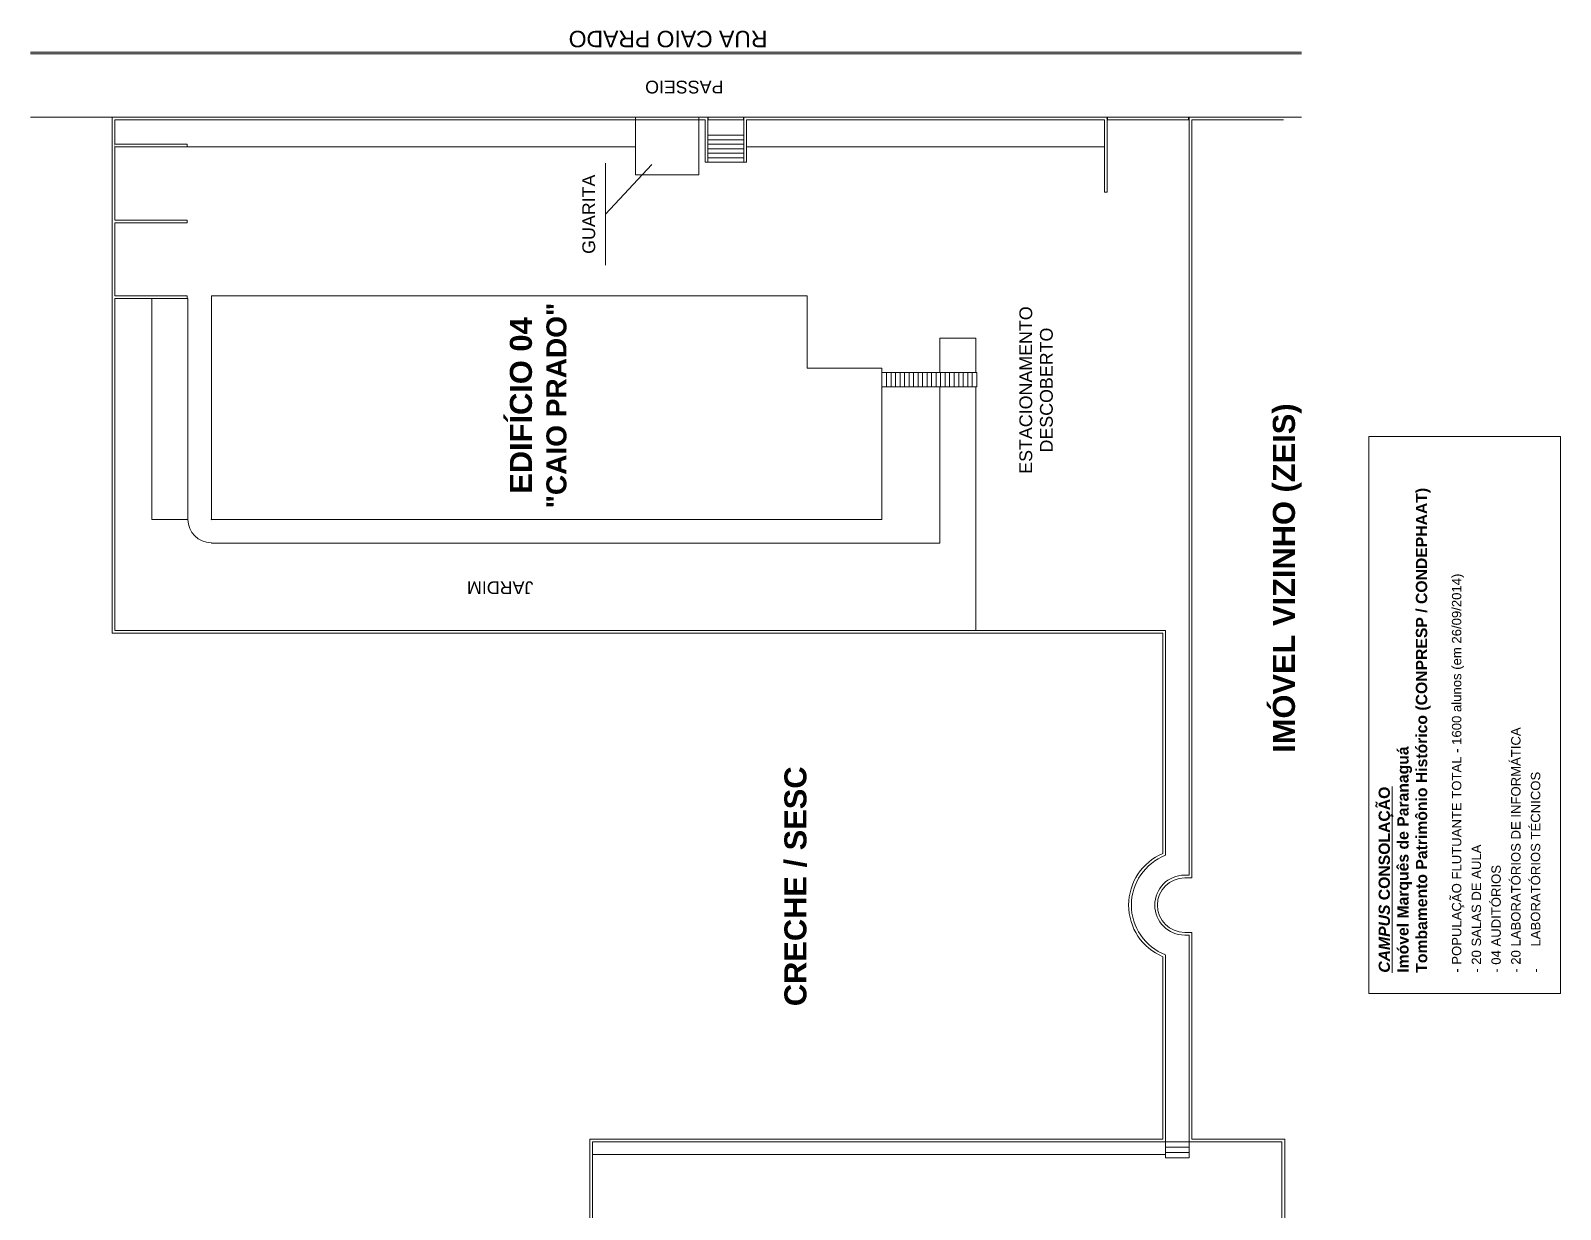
# Model space of a CAD drawing. Header units: metres. Extents: x 512 to 829, y -209 to 245.
# Drawn here: x 580.4 to 662.8, y 181.2 to 244.6 of the extents above; entities that cross this region are included whole.
import ezdxf

# ---------------------------------------------------------------- set-up
doc = ezdxf.new("R2010")
doc.units = ezdxf.units.M
doc.header["$LTSCALE"] = 0.508
doc.set_wipeout_variables(frame=1)
doc.header["$PDSIZE"] = -2
for name, color, linetype, lineweight in [('Nenhuma', 7, 'Continuous', 5), ('None', 7, 'Continuous', 5), ('NãoImprimir', 7, 'Continuous', 5), ('ROTADEF', 253, 'Continuous', 15), ('Telhado-Princ', 7, 'Continuous', 5), ('TEXTOCARIMBO', 5, 'Continuous', 18)]:
    doc.layers.add(name, color=color, linetype=linetype, lineweight=lineweight)
doc.styles.add('Arial', font='arial.ttf')
doc.styles.add('Arial (bold italic)', font='arialbi.ttf')
doc.styles.add('Arial (bold)', font='arialbd.ttf')

# ---------------------------------------------------------------- blocks, each defined once
blk = doc.blocks.new('Grupo-6798')
at = {"layer": 'None', "color": 7, "linetype": 'Continuous', "lineweight": 5}
for p, q in [((-0.995, 0.075), (-0.995, -0.075)), ((0.995, 0.075), (0.995, -0.075))]:
    blk.add_line(p, q, dxfattribs=at)
blk = doc.blocks.new('Grupo-6799')
at = {"color": 7, "linetype": 'Continuous', "lineweight": 5}
for points in [[(-0.995, 0.075), (-0.975, 0.075), (-0.975, -0.075), (-0.995, -0.075)], [(0.975, 0.075), (0.995, 0.075), (0.995, -0.075), (0.975, -0.075)]]:
    blk.add_wipeout(points, dxfattribs=at).dxf.layer = 'None'
at = {"layer": 'None', "color": 7, "linetype": 'Continuous', "lineweight": 5}
for points in [[(-0.995, 0.075), (-0.975, 0.075), (-0.975, -0.075), (-0.995, -0.075)], [(0.975, 0.075), (0.995, 0.075), (0.995, -0.075), (0.975, -0.075)]]:
    blk.add_lwpolyline(points, close=True, dxfattribs=at)
blk = doc.blocks.new('Grupo-6800')
at = {"layer": 'None', "color": 7}
blk.add_blockref('Grupo-6798', (0, 0), dxfattribs=at)
blk.add_blockref('Grupo-6799', (0, 0), dxfattribs=at)
at = {"layer": 'None', "color": 7, "linetype": 'Continuous', "lineweight": 5}
for p, q in [((-0.995, 0.075), (-0.975, 0.075)), ((-0.975, 0.075), (-0.975, -0.075)), ((0.995, 0.075), (0.975, 0.075)), ((0.975, 0.075), (0.975, -0.075)), ((-0.995, -0.075), (-0.975, -0.075)), ((0.995, -0.075), (0.975, -0.075))]:
    blk.add_line(p, q, dxfattribs=at)
blk = doc.blocks.new('Grupo-6801')
at = {"layer": 'None', "color": 7, "linetype": 'Continuous', "lineweight": 5}
for p, q in [((0.995, 0.075), (-0.995, 0.075)), ((0.995, -0.075), (-0.995, -0.075))]:
    blk.add_line(p, q, dxfattribs=at)
blk = doc.blocks.new('Door (2D)-271')
at = {"layer": 'None', "color": 7}
blk.add_blockref('Grupo-6800', (0, 0), dxfattribs=at)
at = {"layer": 'NãoImprimir', "color": 7, "linetype": 'Continuous', "lineweight": 5}
for p in [(-0.995, 0), (0.995, 0)]:
    blk.add_point(p, dxfattribs=at)
at = {"layer": 'Telhado-Princ', "color": 7}
blk.add_blockref('Grupo-6801', (0, 0), dxfattribs=at)
blk = doc.blocks.new('Grupo-6802')
at = {"layer": 'None', "color": 7, "linetype": 'Continuous', "lineweight": 5}
for p, q in [((-2.27, 0.075), (-2.27, -0.075)), ((2.27, 0.075), (2.27, -0.075))]:
    blk.add_line(p, q, dxfattribs=at)
blk = doc.blocks.new('Grupo-6803')
at = {"color": 7, "linetype": 'Continuous', "lineweight": 5}
for points in [[(-2.27, 0.075), (-2.25, 0.075), (-2.25, -0.075), (-2.27, -0.075)], [(2.25, 0.075), (2.27, 0.075), (2.27, -0.075), (2.25, -0.075)]]:
    blk.add_wipeout(points, dxfattribs=at).dxf.layer = 'None'
at = {"layer": 'None', "color": 7, "linetype": 'Continuous', "lineweight": 5}
for points in [[(-2.27, 0.075), (-2.25, 0.075), (-2.25, -0.075), (-2.27, -0.075)], [(2.25, 0.075), (2.27, 0.075), (2.27, -0.075), (2.25, -0.075)]]:
    blk.add_lwpolyline(points, close=True, dxfattribs=at)
blk = doc.blocks.new('Grupo-6804')
at = {"layer": 'None', "color": 7}
blk.add_blockref('Grupo-6802', (0, 0), dxfattribs=at)
blk.add_blockref('Grupo-6803', (0, 0), dxfattribs=at)
at = {"layer": 'None', "color": 7, "linetype": 'Continuous', "lineweight": 5}
for p, q in [((-2.27, 0.075), (-2.25, 0.075)), ((-2.25, 0.075), (-2.25, -0.075)), ((2.27, 0.075), (2.25, 0.075)), ((2.25, 0.075), (2.25, -0.075)), ((-2.27, -0.075), (-2.25, -0.075)), ((2.27, -0.075), (2.25, -0.075))]:
    blk.add_line(p, q, dxfattribs=at)
blk = doc.blocks.new('Grupo-6805')
at = {"layer": 'None', "color": 7, "linetype": 'Continuous', "lineweight": 5}
for p, q in [((2.27, 0.075), (-2.27, 0.075)), ((2.27, -0.075), (-2.27, -0.075))]:
    blk.add_line(p, q, dxfattribs=at)
blk = doc.blocks.new('Door (2D)-272')
at = {"layer": 'None', "color": 7}
blk.add_blockref('Grupo-6804', (0, 0), dxfattribs=at)
at = {"layer": 'NãoImprimir', "color": 7, "linetype": 'Continuous', "lineweight": 5}
for p in [(-2.27, 0), (2.27, 0)]:
    blk.add_point(p, dxfattribs=at)
at = {"layer": 'Telhado-Princ', "color": 7}
blk.add_blockref('Grupo-6805', (0, 0), dxfattribs=at)
blk = doc.blocks.new('Grupo-6816')
at = {"layer": 'None', "color": 8, "linetype": 'Continuous', "lineweight": 5}
for p, q in [((-14.06, 107.085), (-14.06, 177.485)), ((-10.56, 107.085), (-10.56, 177.485)), ((-10.46, 107.085), (-10.46, 177.485))]:
    blk.add_line(p, q, dxfattribs=at)

msp = doc.modelspace()

# ---------------------------------------------------------------- hatches: boundary and pattern name
at = {"layer": 'None', "linetype": 'Continuous', "lineweight": 0}
msp.add_hatch(color=255, dxfattribs=at).paths.add_polyline_path([(590.1394, 218.2937), (590.1394, 218.3224), (590.1295, 218.3139)])

# ---------------------------------------------------------------- linework, layer by layer
at = {"layer": 'None', "color": 7, "linetype": 'Continuous', "lineweight": 5}
for p, q in [((611.3598, 232.008), (611.3598, 237.4952)), ((611.3598, 234.7516), (613.8577, 237.4248))]:
    msp.add_line(p, q, dxfattribs=at)
for points in [[(617.8432, 238.3771), (617.8432, 239.8352), (638.2273, 239.8352), (638.2273, 238.3771)], [(652.4607, 192.7889), (652.4607, 222.7889), (662.7855, 222.7889), (662.7855, 192.7889)], [(590.1394, 218.2937), (590.1394, 218.3224), (590.1295, 218.3139)]]:
    msp.add_lwpolyline(points, close=True, dxfattribs=at)
at = {"layer": 'None', "color": 7, "linetype": 'Continuous', "lineweight": 5, "flags": 128}
msp.add_lwpolyline([(631.3063, 212.3258), (631.3063, 228.0833), (629.3621, 228.0833), (629.3621, 217.0403), (590.1394, 217.0403), (590.1394, 217.0601, -0.0019729), (590.1295, 217.06, -0.411904), (588.8757, 218.304), (586.9316, 218.304), (586.9316, 230.2117), (584.9389, 230.2117), (584.9389, 212.3258)], format="xyb", close=True, dxfattribs=at)
at = {"layer": 'ROTADEF', "color": 7, "linetype": 'Continuous', "lineweight": 18}
msp.add_lwpolyline([(626.2515, 218.304), (626.2515, 226.4693), (622.2175, 226.4693), (622.2175, 230.3575), (590.1394, 230.3575), (590.1394, 218.304)], close=True, dxfattribs=at)

# ---------------------------------------------------------------- texts
at = {"layer": 'Nenhuma', "attachment_point": 2}
for s, insert, char_height, rotation, line_spacing_factor, style in [('{\\C7;\\lRUA CAIO PRADO}', (614.7326, 243.7463), 0.884096, 180, 0.96736, 'Arial'), ('{\\C7;\\lPASSEIO}', (615.6074, 241.2582), 0.68763, 180, 0.96736, 'Arial'), ('{\\C7;\\lGUARITA}', (610.1166, 234.7516), 0.68763, 90, 0.96736, 'Arial'), ('{\\C7;\\lEDIFÍCIO 04\\P}{\\C7;\\H0.9091x;\\l"CAIO PRADO"}', (606.2124, 224.4478), 1.188618, 90, 0.992596, 'Arial (bold)'), ('{\\C7;\\lIMÓVEL VIZINHO (ZEIS)}', (647.302, 215.1543), 1.188618, 90, 0.992596, 'Arial (bold)'), ('{\\C7;\\lCRECHE / SESC}', (620.9954, 198.5535), 1.188618, 90, 0.992596, 'Arial (bold)')]:
    msp.add_mtext(s, dxfattribs=dict(at, insert=insert, char_height=char_height, rotation=rotation, line_spacing_factor=line_spacing_factor, style=style))
at = {"layer": 'TEXTOCARIMBO', "color": 7, "attachment_point": 1, "rotation": 90}
for s, insert, char_height, line_spacing_factor, style in [('{\\LCAMPUS}{\\fArial|b1|i0|c0|p0;\\L CONSOLAÇÃO}{\\fArial|b1|i0|c0|p0;\\l\\PImóvel Marquês de Paranaguá\\PTombamento Patrimônio Histórico (CONPRESP / CONDEPHAAT)}', (652.9971, 193.8988), 0.606337, 0.992596, 'Arial (bold italic)'), ('- POPULAÇÃO FLUTUANTE TOTAL - 1600 alunos (em 26/09/2014)\\P- 20 SALAS DE AULA \\P- 04 AUDITÓRIOS\\P- 20 LABORATÓRIOS DE INFORMÁTICA\\P-      LABORATÓRIOS TÉCNICOS', (656.9439, 193.8988), 0.505281, 1.261774, 'Arial')]:
    msp.add_mtext(s, dxfattribs=dict(at, insert=insert, char_height=char_height, line_spacing_factor=line_spacing_factor, style=style))

# ---------------------------------------------------------------- wipeouts: each hides what was drawn before it
msp.add_wipeout([(635.6837, 220.774), (635.6837, 229.7898), (633.4753, 229.7898), (633.4753, 220.774)]).dxf.layer = 'Nenhuma'
at = {"color": 7, "linetype": 'Continuous', "lineweight": 5}
for points in [[(642.7863, 239.8352), (642.7863, 239.981), (647.8653, 239.981), (647.8653, 239.8352)], [(610.6596, 162.2937), (610.5138, 162.4395), (610.5138, 184.9428), (610.6596, 184.797)], [(647.7924, 184.797), (647.9382, 184.9428), (647.9382, 93.5203), (647.7924, 93.6661)]]:
    msp.add_wipeout(points, dxfattribs=at).dxf.layer = 'None'

# ---------------------------------------------------------------- next in the draw order: linework, layer by layer
at = {"layer": 'None', "color": 7, "linetype": 'Continuous', "lineweight": 18}
for p, q in [((642.7863, 239.981), (647.8653, 239.981)), ((642.9321, 239.8352), (647.8653, 239.8352)), ((610.5138, 162.4395), (610.5138, 184.9428)), ((610.6596, 162.2937), (610.6596, 184.797)), ((647.7924, 184.797), (647.7924, 93.6661)), ((647.9382, 184.9428), (647.9382, 93.5203))]:
    msp.add_line(p, q, dxfattribs=at)

# ---------------------------------------------------------------- next in the draw order: texts
at = {"layer": 'Nenhuma', "insert": (633.6518, 225.2819), "char_height": 0.68763, "attachment_point": 2, "rotation": 90, "line_spacing_factor": 0.96736, "style": 'Arial'}
msp.add_mtext('{\\C7;\\lESTACIONAMENTO\\PDESCOBERTO}', dxfattribs=at)

# ---------------------------------------------------------------- next in the draw order: wipeouts: each hides what was drawn before it
msp.add_wipeout([(607.4794, 215.2187), (603.9054, 215.2187), (603.9054, 214.1145), (607.4794, 214.1145)]).dxf.layer = 'Nenhuma'
at = {"color": 7, "linetype": 'Continuous', "lineweight": 5}
for points in [[(584.9389, 212.3258), (584.7931, 212.18), (584.7931, 239.981), (584.9389, 239.8352)], [(616.8711, 239.0089), (616.8711, 239.981), (618.8152, 239.981), (618.8152, 239.0089)], [(626.4945, 225.4486), (626.2515, 225.4486), (626.2515, 226.2263), (626.4945, 226.2263)]]:
    msp.add_wipeout(points, dxfattribs=at).dxf.layer = 'None'

# ---------------------------------------------------------------- next in the draw order: linework, layer by layer
at = {"layer": 'None', "color": 7, "linetype": 'Continuous', "lineweight": 18}
for p, q in [((584.7931, 212.18), (584.7931, 239.981)), ((584.9389, 238.5229), (584.9389, 239.8352)), ((584.9389, 234.4402), (584.9389, 238.3771)), ((584.9389, 230.3575), (584.9389, 234.2944)), ((584.9389, 212.3258), (584.9389, 230.2117))]:
    msp.add_line(p, q, dxfattribs=at)
at = {"layer": 'None', "color": 7, "linetype": 'Continuous', "lineweight": 5}
for points in [[(616.8711, 239.0089), (616.8711, 239.981), (618.8152, 239.981), (618.8152, 239.0089)], [(626.4945, 225.4486), (626.2515, 225.4486), (626.2515, 226.2263), (626.4945, 226.2263)]]:
    msp.add_lwpolyline(points, close=True, dxfattribs=at)

# ---------------------------------------------------------------- next in the draw order: texts
at = {"layer": 'Nenhuma', "insert": (605.6924, 214.291), "char_height": 0.68763, "attachment_point": 2, "rotation": 180, "line_spacing_factor": 0.96736, "style": 'Arial'}
msp.add_mtext('{\\C7;\\lJARDIM}', dxfattribs=at)

# ---------------------------------------------------------------- next in the draw order: wipeouts: each hides what was drawn before it
at = {"color": 7, "linetype": 'Continuous', "lineweight": 5}
for points in [[(610.6596, 184.797), (610.5138, 184.9428), (641.3768, 184.9428), (641.5226, 184.797)], [(642.7863, 184.797), (642.9321, 184.9428), (647.9382, 184.9428), (647.7924, 184.797)]]:
    msp.add_wipeout(points, dxfattribs=at).dxf.layer = 'None'

# ---------------------------------------------------------------- next in the draw order: linework, layer by layer
at = {"layer": 'None', "color": 7, "linetype": 'Continuous', "lineweight": 18}
for p, q in [((610.5138, 184.9428), (641.3768, 184.9428)), ((610.6596, 184.797), (641.5226, 184.797)), ((642.7863, 184.797), (647.7924, 184.797)), ((642.9321, 184.9428), (647.9382, 184.9428))]:
    msp.add_line(p, q, dxfattribs=at)

# ---------------------------------------------------------------- next in the draw order: wipeouts: each hides what was drawn before it
at = {"color": 7, "linetype": 'Continuous', "lineweight": 5}
for points in [[(584.9389, 239.8352), (584.7931, 239.981), (616.876, 239.981), (616.876, 239.8352)], [(618.8104, 239.8352), (618.8104, 239.981), (638.3731, 239.981), (638.3731, 239.8352)], [(616.8711, 238.7659), (616.8711, 239.0089), (618.8152, 239.0089), (618.8152, 238.7659)], [(584.9389, 234.2944), (584.9389, 234.4402), (588.8271, 234.4402), (588.8271, 234.2944)], [(584.9389, 230.2117), (584.9389, 230.3575), (588.8271, 230.3575), (588.8271, 230.2117)], [(626.7376, 225.4486), (626.4945, 225.4486), (626.4945, 226.2263), (626.7376, 226.2263)], [(641.5226, 212.3258), (641.3768, 212.18), (584.7931, 212.18), (584.9389, 212.3258)]]:
    msp.add_wipeout(points, dxfattribs=at).dxf.layer = 'None'

# ---------------------------------------------------------------- next in the draw order: linework, layer by layer
at = {"layer": 'None', "color": 7, "linetype": 'Continuous', "lineweight": 18}
for p, q in [((584.7931, 239.981), (616.876, 239.981)), ((584.9389, 239.8352), (616.7253, 239.8352)), ((616.8711, 239.8352), (616.876, 239.8352)), ((618.8104, 239.981), (638.3731, 239.981)), ((618.8104, 239.8352), (618.8152, 239.8352)), ((618.9611, 239.8352), (638.2273, 239.8352)), ((584.9389, 234.4402), (588.8271, 234.4402)), ((584.9389, 234.2944), (588.8271, 234.2944)), ((588.8271, 234.2944), (588.8271, 234.4402)), ((584.9389, 230.3575), (588.8271, 230.3575)), ((584.9389, 230.2117), (586.9316, 230.2117)), ((587.0774, 230.2117), (588.8271, 230.2117)), ((588.8271, 230.2117), (588.8271, 230.3575)), ((641.3768, 212.18), (584.7931, 212.18)), ((641.5226, 212.3258), (584.9389, 212.3258))]:
    msp.add_line(p, q, dxfattribs=at)
at = {"layer": 'None', "color": 7, "linetype": 'Continuous', "lineweight": 5}
for points in [[(584.9389, 238.3771), (584.9389, 239.8352), (612.9829, 239.8352), (612.9829, 238.3771)], [(616.8711, 238.7659), (616.8711, 239.0089), (618.8152, 239.0089), (618.8152, 238.7659)], [(626.7376, 225.4486), (626.4945, 225.4486), (626.4945, 226.2263), (626.7376, 226.2263)]]:
    msp.add_lwpolyline(points, close=True, dxfattribs=at)
at = {"layer": 'ROTADEF', "color": 7, "linetype": 'Continuous', "lineweight": 18}
for points in [[(612.9829, 236.8704), (616.3851, 236.8704), (616.3851, 239.981), (612.9829, 239.981)], [(586.9316, 218.304), (588.8757, 218.304), (588.8757, 230.2117), (586.9316, 230.2117)]]:
    msp.add_lwpolyline(points, close=True, dxfattribs=at)

# ---------------------------------------------------------------- next in the draw order: wipeouts: each hides what was drawn before it
at = {"color": 7, "linetype": 'Continuous', "lineweight": 5}
for points in [[(642.7863, 195.9271), (642.9321, 196.0729), (642.9321, 184.9428), (642.7863, 184.797)], [(641.5226, 184.797), (641.3768, 184.9428), (641.3768, 194.7612), (641.5226, 194.8595)]]:
    msp.add_wipeout(points, dxfattribs=at).dxf.layer = 'None'

# ---------------------------------------------------------------- next in the draw order: linework, layer by layer
at = {"layer": 'None', "color": 7, "linetype": 'Continuous', "lineweight": 18}
for p, q in [((642.9321, 196.0729), (642.9321, 184.9428)), ((642.7863, 195.9271), (642.7863, 184.797)), ((641.3768, 184.9428), (641.3768, 194.7612)), ((641.5226, 184.797), (641.5226, 194.8595))]:
    msp.add_line(p, q, dxfattribs=at)
at = {"layer": 'None', "color": 7, "linetype": 'Continuous', "lineweight": 5}
msp.add_lwpolyline([(610.6596, 184.1165), (641.5226, 184.1165), (641.5226, 184.797), (610.6596, 184.797)], close=True, dxfattribs=at)

# ---------------------------------------------------------------- next in the draw order: block references
at = {"layer": 'None', "color": 7, "xscale": -0.9720625442595413, "yscale": 0.9720625442595413, "zscale": 0.9720625442595413}
for name, p in [('Door (2D)-271', (617.8432, 239.9081)), ('Door (2D)-272', (640.5797, 239.9081))]:
    msp.add_blockref(name, p, dxfattribs=at)

# ---------------------------------------------------------------- next in the draw order: wipeouts: each hides what was drawn before it
at = {"color": 7, "linetype": 'Continuous', "lineweight": 5}
for points in [[(584.9389, 238.3771), (584.9389, 238.5229), (588.8271, 238.5229), (588.8271, 238.3771)], [(616.8711, 238.5229), (616.8711, 238.7659), (618.8152, 238.7659), (618.8152, 238.5229)], [(626.9806, 225.4486), (626.7376, 225.4486), (626.7376, 226.2263), (626.9806, 226.2263)], [(641.5226, 200.2219), (641.3768, 200.3203), (641.3768, 212.18), (641.5226, 212.3258)]]:
    msp.add_wipeout(points, dxfattribs=at).dxf.layer = 'None'

# ---------------------------------------------------------------- next in the draw order: linework, layer by layer
at = {"layer": 'None', "color": 7, "linetype": 'Continuous', "lineweight": 18}
for p, q in [((584.9389, 238.5229), (588.8271, 238.5229)), ((584.9389, 238.3771), (588.8271, 238.3771)), ((588.8271, 238.3771), (588.8271, 238.5229)), ((641.3768, 200.3203), (641.3768, 212.18)), ((641.5226, 200.2219), (641.5226, 212.3258))]:
    msp.add_line(p, q, dxfattribs=at)
at = {"layer": 'None', "color": 7, "linetype": 'Continuous', "lineweight": 5}
for points in [[(616.8711, 238.5229), (616.8711, 238.7659), (618.8152, 238.7659), (618.8152, 238.5229)], [(626.9806, 225.4486), (626.7376, 225.4486), (626.7376, 226.2263), (626.9806, 226.2263)]]:
    msp.add_lwpolyline(points, close=True, dxfattribs=at)

# ---------------------------------------------------------------- next in the draw order: wipeouts: each hides what was drawn before it
at = {"color": 7, "linetype": 'Continuous', "lineweight": 5}
for points in [[(638.2273, 239.8352), (638.3731, 239.8352), (638.3731, 235.9469), (638.2273, 235.9469)], [(642.7863, 239.8352), (642.9321, 239.8352), (642.9321, 199.0085), (642.7863, 199.1543)], [(641.5226, 184.5054), (641.5226, 184.797), (642.7863, 184.797), (642.7863, 184.5054)]]:
    msp.add_wipeout(points, dxfattribs=at).dxf.layer = 'None'

# ---------------------------------------------------------------- next in the draw order: linework, layer by layer
at = {"layer": 'None', "color": 7, "linetype": 'Continuous', "lineweight": 18}
for p, q in [((638.2273, 239.8352), (638.2273, 235.9469)), ((638.3731, 239.8352), (638.3731, 235.9469)), ((642.7863, 239.8352), (642.7863, 199.1543)), ((642.9321, 239.8352), (642.9321, 199.0085)), ((638.2273, 235.9469), (638.3731, 235.9469))]:
    msp.add_line(p, q, dxfattribs=at)
at = {"layer": 'None', "color": 7, "linetype": 'Continuous', "lineweight": 5}
msp.add_lwpolyline([(641.5226, 184.5054), (641.5226, 184.797), (642.7863, 184.797), (642.7863, 184.5054)], close=True, dxfattribs=at)

# ---------------------------------------------------------------- next in the draw order: wipeouts: each hides what was drawn before it
at = {"color": 7, "linetype": 'Continuous', "lineweight": 5}
for points in [[(616.8711, 238.2799), (616.8711, 238.5229), (618.8152, 238.5229), (618.8152, 238.2799)], [(627.2236, 225.4486), (626.9806, 225.4486), (626.9806, 226.2263), (627.2236, 226.2263)]]:
    msp.add_wipeout(points, dxfattribs=at).dxf.layer = 'None'

# ---------------------------------------------------------------- next in the draw order: linework, layer by layer
at = {"layer": 'None', "color": 7, "linetype": 'Continuous', "lineweight": 5}
for points in [[(616.8711, 238.2799), (616.8711, 238.5229), (618.8152, 238.5229), (618.8152, 238.2799)], [(627.2236, 225.4486), (626.9806, 225.4486), (626.9806, 226.2263), (627.2236, 226.2263)]]:
    msp.add_lwpolyline(points, close=True, dxfattribs=at)

# ---------------------------------------------------------------- next in the draw order: wipeouts: each hides what was drawn before it
at = {"color": 7, "linetype": 'Continuous', "lineweight": 5}
for points in [[(642.553, 199.1543), (642.5134, 199.1539), (642.4738, 199.1524), (642.4343, 199.15), (642.3949, 199.1466), (642.3555, 199.1422), (642.3162, 199.1369), (642.2771, 199.1306), (642.2382, 199.1233), (642.1995, 199.1151), (642.1609, 199.106), (642.1226, 199.0959), (642.0846, 199.0849), (642.0469, 199.0729), (642.0094, 199.06), (641.9723, 199.0462), (641.9355, 199.0315), (641.8991, 199.0159), (641.8631, 198.9994), (641.8275, 198.982), (641.7924, 198.9638), (641.7577, 198.9447), (641.7234, 198.9248), (641.6897, 198.904), (641.6565, 198.8824), (641.6239, 198.86), (641.5918, 198.8368), (641.5603, 198.8128), (641.5293, 198.7881), (641.499, 198.7626), (641.4694, 198.7363), (641.4404, 198.7094), (641.412, 198.6817), (641.3844, 198.6534), (641.3574, 198.6244), (641.3312, 198.5947), (641.3057, 198.5644), (641.2809, 198.5335), (641.2569, 198.5019), (641.2337, 198.4699), (641.2113, 198.4372), (641.1897, 198.404), (641.169, 198.3703), (641.149, 198.3361), (641.1299, 198.3014), (641.1117, 198.2662), (641.0943, 198.2306), (641.0778, 198.1946), (641.0622, 198.1582), (641.0475, 198.1214), (641.0337, 198.0843), (641.0208, 198.0469), (641.0089, 198.0091), (640.9978, 197.9711), (640.9877, 197.9328), (640.9786, 197.8943), (640.9704, 197.8555), (640.9631, 197.8166), (640.9569, 197.7775), (640.9515, 197.7382), (640.9472, 197.6989), (640.9438, 197.6594), (640.9413, 197.6199), (640.9399, 197.5803), (640.9394, 197.5407), (640.9399, 197.5011), (640.9413, 197.4615), (640.9438, 197.422), (640.9472, 197.3826), (640.9515, 197.3432), (640.9569, 197.3039), (640.9631, 197.2648), (640.9704, 197.2259), (640.9786, 197.1872), (640.9877, 197.1486), (640.9978, 197.1103), (641.0089, 197.0723), (641.0208, 197.0345), (641.0337, 196.9971), (641.0475, 196.96), (641.0622, 196.9232), (641.0778, 196.8868), (641.0943, 196.8508), (641.1117, 196.8152), (641.1299, 196.7801), (641.149, 196.7454), (641.169, 196.7111), (641.1897, 196.6774), (641.2113, 196.6442), (641.2337, 196.6116), (641.2569, 196.5795), (641.2809, 196.548), (641.3057, 196.517), (641.3312, 196.4867), (641.3574, 196.4571), (641.3844, 196.4281), (641.412, 196.3997), (641.4404, 196.3721), (641.4694, 196.3451), (641.499, 196.3189), (641.5293, 196.2934), (641.5603, 196.2686), (641.5918, 196.2446), (641.6239, 196.2214), (641.6565, 196.199), (641.6897, 196.1774), (641.7234, 196.1567), (641.7577, 196.1367), (641.7924, 196.1176), (641.8275, 196.0994), (641.8631, 196.082), (641.8991, 196.0655), (641.9355, 196.0499), (641.9723, 196.0352), (642.0094, 196.0214), (642.0469, 196.0085), (642.0846, 195.9966), (642.1226, 195.9855), (642.1609, 195.9754), (642.1995, 195.9663), (642.2382, 195.9581), (642.2771, 195.9508), (642.3162, 195.9446), (642.3555, 195.9392), (642.3949, 195.9349), (642.4343, 195.9315), (642.4738, 195.929), (642.5134, 195.9276), (642.553, 195.9271), (642.553, 196.0729), (642.517, 196.0733), (642.481, 196.0747), (642.445, 196.0769), (642.4091, 196.08), (642.3733, 196.0839), (642.3376, 196.0888), (642.3021, 196.0945), (642.2667, 196.1011), (642.2314, 196.1086), (642.1964, 196.1169), (642.1615, 196.1261), (642.1269, 196.1361), (642.0926, 196.147), (642.0585, 196.1587), (642.0248, 196.1713), (641.9913, 196.1846), (641.9582, 196.1988), (641.9254, 196.2138), (641.8931, 196.2296), (641.8611, 196.2462), (641.8295, 196.2636), (641.7984, 196.2817), (641.7677, 196.3006), (641.7375, 196.3203), (641.7078, 196.3407), (641.6786, 196.3618), (641.65, 196.3836), (641.6218, 196.4061), (641.5943, 196.4293), (641.5673, 196.4531), (641.5409, 196.4777), (641.5151, 196.5028), (641.49, 196.5286), (641.4654, 196.555), (641.4416, 196.582), (641.4184, 196.6095), (641.3959, 196.6377), (641.3741, 196.6663), (641.353, 196.6955), (641.3326, 196.7252), (641.3129, 196.7554), (641.294, 196.7861), (641.2759, 196.8172), (641.2585, 196.8488), (641.2419, 196.8808), (641.2261, 196.9131), (641.2111, 196.9459), (641.1969, 196.979), (641.1836, 197.0125), (641.171, 197.0462), (641.1593, 197.0803), (641.1484, 197.1146), (641.1384, 197.1492), (641.1292, 197.1841), (641.1209, 197.2191), (641.1134, 197.2544), (641.1068, 197.2898), (641.1011, 197.3253), (641.0962, 197.361), (641.0923, 197.3968), (641.0892, 197.4327), (641.087, 197.4687), (641.0856, 197.5047), (641.0852, 197.5407), (641.0856, 197.5767), (641.087, 197.6127), (641.0892, 197.6487), (641.0923, 197.6846), (641.0962, 197.7204), (641.1011, 197.7561), (641.1068, 197.7917), (641.1134, 197.8271), (641.1209, 197.8623), (641.1292, 197.8974), (641.1384, 197.9322), (641.1484, 197.9668), (641.1593, 198.0011), (641.171, 198.0352), (641.1836, 198.069), (641.1969, 198.1024), (641.2111, 198.1355), (641.2261, 198.1683), (641.2419, 198.2007), (641.2585, 198.2326), (641.2759, 198.2642), (641.294, 198.2953), (641.3129, 198.326), (641.3326, 198.3562), (641.353, 198.3859), (641.3741, 198.4151), (641.3959, 198.4438), (641.4184, 198.4719), (641.4416, 198.4995), (641.4654, 198.5264), (641.49, 198.5528), (641.5151, 198.5786), (641.5409, 198.6038), (641.5673, 198.6283), (641.5943, 198.6522), (641.6218, 198.6753), (641.65, 198.6979), (641.6786, 198.7197), (641.7078, 198.7408), (641.7375, 198.7612), (641.7677, 198.7808), (641.7984, 198.7997), (641.8295, 198.8178), (641.8611, 198.8352), (641.8931, 198.8518), (641.9254, 198.8676), (641.9582, 198.8826), (641.9913, 198.8968), (642.0248, 198.9102), (642.0585, 198.9227), (642.0926, 198.9344), (642.1269, 198.9453), (642.1615, 198.9554), (642.1964, 198.9645), (642.2314, 198.9729), (642.2667, 198.9803), (642.3021, 198.9869), (642.3376, 198.9926), (642.3733, 198.9975), (642.4091, 199.0015), (642.445, 199.0046), (642.481, 199.0068), (642.517, 199.0081), (642.553, 199.0085)], [(641.5226, 184.2137), (641.5226, 184.5054), (642.7863, 184.5054), (642.7863, 184.2137)]]:
    msp.add_wipeout(points, dxfattribs=at).dxf.layer = 'None'

# ---------------------------------------------------------------- next in the draw order: linework, layer by layer
at = {"layer": 'None', "color": 7, "linetype": 'Continuous', "lineweight": 5}
msp.add_lwpolyline([(641.5226, 184.2137), (641.5226, 184.5054), (642.7863, 184.5054), (642.7863, 184.2137)], close=True, dxfattribs=at)
at = {"layer": 'None', "color": 7, "linetype": 'Continuous', "lineweight": 18}
for radius in [1.6136, 1.4678]:
    msp.add_arc((642.553, 197.5407), radius, 90, 270, dxfattribs=at)

# ---------------------------------------------------------------- next in the draw order: wipeouts: each hides what was drawn before it
at = {"color": 7, "linetype": 'Continuous', "lineweight": 5}
for points in [[(616.8711, 238.0368), (616.8711, 238.2799), (618.8152, 238.2799), (618.8152, 238.0368)], [(627.4666, 225.4486), (627.2236, 225.4486), (627.2236, 226.2263), (627.4666, 226.2263)]]:
    msp.add_wipeout(points, dxfattribs=at).dxf.layer = 'None'

# ---------------------------------------------------------------- next in the draw order: linework, layer by layer
at = {"layer": 'None', "color": 7, "linetype": 'Continuous', "lineweight": 5}
for points in [[(616.8711, 238.0368), (616.8711, 238.2799), (618.8152, 238.2799), (618.8152, 238.0368)], [(627.4666, 225.4486), (627.2236, 225.4486), (627.2236, 226.2263), (627.4666, 226.2263)]]:
    msp.add_lwpolyline(points, close=True, dxfattribs=at)

# ---------------------------------------------------------------- next in the draw order: wipeouts: each hides what was drawn before it
at = {"color": 7, "linetype": 'Continuous', "lineweight": 5}
for points in [[(641.3768, 200.3203), (641.276, 200.2754), (641.1768, 200.2269), (641.0795, 200.1747), (640.9842, 200.1191), (640.8909, 200.06), (640.7999, 199.9975), (640.7112, 199.9318), (640.625, 199.8628), (640.5414, 199.7908), (640.4605, 199.7157), (640.3823, 199.6377), (640.3071, 199.5569), (640.2349, 199.4734), (640.1657, 199.3874), (640.0998, 199.2988), (640.0371, 199.2079), (639.9779, 199.1148), (639.922, 199.0196), (639.8697, 198.9224), (639.821, 198.8233), (639.7759, 198.7226), (639.7345, 198.6202), (639.6969, 198.5164), (639.6632, 198.4113), (639.6332, 198.3051), (639.6072, 198.1978), (639.5852, 198.0896), (639.5671, 197.9807), (639.553, 197.8712), (639.5429, 197.7613), (639.5369, 197.6511), (639.5349, 197.5407), (639.5369, 197.4303), (639.5429, 197.3201), (639.553, 197.2102), (639.5671, 197.1007), (639.5852, 196.9918), (639.6072, 196.8836), (639.6332, 196.7764), (639.6632, 196.6701), (639.6969, 196.565), (639.7345, 196.4612), (639.7759, 196.3588), (639.821, 196.2581), (639.8697, 196.159), (639.922, 196.0618), (639.9779, 195.9666), (640.0371, 195.8735), (640.0998, 195.7826), (640.1657, 195.6941), (640.2349, 195.608), (640.3071, 195.5245), (640.3823, 195.4437), (640.4605, 195.3657), (640.5414, 195.2907), (640.625, 195.2186), (640.7112, 195.1497), (640.7999, 195.0839), (640.8909, 195.0214), (640.9842, 194.9623), (641.0795, 194.9067), (641.1768, 194.8546), (641.276, 194.806), (641.3768, 194.7612), (641.5226, 194.8595), (641.4724, 194.8794), (641.4225, 194.9002), (641.373, 194.9219), (641.324, 194.9446), (641.2754, 194.9682), (641.2272, 194.9926), (641.1795, 195.018), (641.1323, 195.0443), (641.0856, 195.0715), (641.0394, 195.0995), (640.9938, 195.1284), (640.9487, 195.1582), (640.9041, 195.1888), (640.8602, 195.2202), (640.8168, 195.2525), (640.7741, 195.2855), (640.732, 195.3194), (640.6905, 195.354), (640.6497, 195.3894), (640.6096, 195.4256), (640.5702, 195.4626), (640.5314, 195.5002), (640.4934, 195.5386), (640.4561, 195.5777), (640.4196, 195.6175), (640.3838, 195.658), (640.3487, 195.6991), (640.3145, 195.7409), (640.281, 195.7833), (640.2484, 195.8264), (640.2165, 195.87), (640.1855, 195.9143), (640.1553, 195.9591), (640.126, 196.0044), (640.0976, 196.0504), (640.07, 196.0968), (640.0432, 196.1438), (640.0174, 196.1912), (639.9925, 196.2392), (639.9684, 196.2876), (639.9453, 196.3364), (639.9231, 196.3857), (639.9019, 196.4353), (639.8816, 196.4854), (639.8622, 196.5358), (639.8438, 196.5866), (639.8263, 196.6378), (639.8098, 196.6892), (639.7943, 196.741), (639.7797, 196.793), (639.7661, 196.8453), (639.7535, 196.8978), (639.7419, 196.9506), (639.7313, 197.0036), (639.7217, 197.0568), (639.7131, 197.1101), (639.7055, 197.1636), (639.6989, 197.2172), (639.6934, 197.271), (639.6888, 197.3248), (639.6852, 197.3787), (639.6827, 197.4327), (639.6812, 197.4867), (639.6807, 197.5407), (639.6812, 197.5947), (639.6827, 197.6488), (639.6852, 197.7027), (639.6888, 197.7566), (639.6934, 197.8105), (639.6989, 197.8642), (639.7055, 197.9178), (639.7131, 197.9713), (639.7217, 198.0247), (639.7313, 198.0778), (639.7419, 198.1308), (639.7535, 198.1836), (639.7661, 198.2361), (639.7797, 198.2884), (639.7943, 198.3405), (639.8098, 198.3922), (639.8263, 198.4437), (639.8438, 198.4948), (639.8622, 198.5456), (639.8816, 198.596), (639.9019, 198.6461), (639.9231, 198.6958), (639.9453, 198.745), (639.9684, 198.7939), (639.9925, 198.8423), (640.0174, 198.8902), (640.0432, 198.9376), (640.07, 198.9846), (640.0976, 199.0311), (640.126, 199.077), (640.1553, 199.1224), (640.1855, 199.1672), (640.2165, 199.2114), (640.2484, 199.2551), (640.281, 199.2981), (640.3145, 199.3405), (640.3487, 199.3823), (640.3838, 199.4235), (640.4196, 199.4639), (640.4561, 199.5037), (640.4934, 199.5428), (640.5314, 199.5812), (640.5702, 199.6189), (640.6096, 199.6558), (640.6497, 199.692), (640.6905, 199.7274), (640.732, 199.762), (640.7741, 199.7959), (640.8168, 199.829), (640.8602, 199.8612), (640.9041, 199.8927), (640.9487, 199.9233), (640.9938, 199.953), (641.0394, 199.9819), (641.0856, 200.0099), (641.1323, 200.0371), (641.1795, 200.0634), (641.2272, 200.0888), (641.2754, 200.1133), (641.324, 200.1368), (641.373, 200.1595), (641.4225, 200.1812), (641.4724, 200.202), (641.5226, 200.2219)], [(642.7863, 199.1543), (642.9321, 199.0085), (642.553, 199.0085), (642.553, 199.1543)], [(642.9321, 196.0729), (642.7863, 195.9271), (642.553, 195.9271), (642.553, 196.0729)], [(641.5226, 183.9221), (641.5226, 184.2137), (642.7863, 184.2137), (642.7863, 183.9221)]]:
    msp.add_wipeout(points, dxfattribs=at).dxf.layer = 'None'

# ---------------------------------------------------------------- next in the draw order: linework, layer by layer
at = {"layer": 'None', "color": 7, "linetype": 'Continuous', "lineweight": 18}
for p, q in [((642.7863, 199.1543), (642.553, 199.1543)), ((642.9321, 199.0085), (642.553, 199.0085)), ((642.9321, 196.0729), (642.553, 196.0729)), ((642.7863, 195.9271), (642.553, 195.9271))]:
    msp.add_line(p, q, dxfattribs=at)
at = {"layer": 'None', "color": 7, "linetype": 'Continuous', "lineweight": 5}
msp.add_lwpolyline([(641.5226, 183.9221), (641.5226, 184.2137), (642.7863, 184.2137), (642.7863, 183.9221)], close=True, dxfattribs=at)
at = {"layer": 'None', "color": 7, "linetype": 'Continuous', "lineweight": 18}
for radius, start, end in [(3.0182, 112.936219, 247.063781), (2.8724, 111.021963, 248.978037)]:
    msp.add_arc((642.553, 197.5407), radius, start, end, dxfattribs=at)

# ---------------------------------------------------------------- next in the draw order: wipeouts: each hides what was drawn before it
at = {"color": 7, "linetype": 'Continuous', "lineweight": 5}
for points in [[(616.8711, 237.7938), (616.8711, 238.0368), (618.8152, 238.0368), (618.8152, 237.7938)], [(627.7096, 225.4486), (627.4666, 225.4486), (627.4666, 226.2263), (627.7096, 226.2263)]]:
    msp.add_wipeout(points, dxfattribs=at).dxf.layer = 'None'

# ---------------------------------------------------------------- next in the draw order: linework, layer by layer
at = {"layer": 'None', "color": 7, "linetype": 'Continuous', "lineweight": 5}
for points in [[(616.8711, 237.7938), (616.8711, 238.0368), (618.8152, 238.0368), (618.8152, 237.7938)], [(627.7096, 225.4486), (627.4666, 225.4486), (627.4666, 226.2263), (627.7096, 226.2263)]]:
    msp.add_lwpolyline(points, close=True, dxfattribs=at)

# ---------------------------------------------------------------- next in the draw order: wipeouts: each hides what was drawn before it
at = {"color": 7, "linetype": 'Continuous', "lineweight": 5}
for points in [[(616.8711, 237.5508), (616.8711, 237.7938), (618.8152, 237.7938), (618.8152, 237.5508)], [(627.9526, 225.4486), (627.7096, 225.4486), (627.7096, 226.2263), (627.9526, 226.2263)]]:
    msp.add_wipeout(points, dxfattribs=at).dxf.layer = 'None'

# ---------------------------------------------------------------- next in the draw order: linework, layer by layer
at = {"layer": 'None', "color": 7, "linetype": 'Continuous', "lineweight": 5}
for points in [[(616.8711, 237.5508), (616.8711, 237.7938), (618.8152, 237.7938), (618.8152, 237.5508)], [(627.9526, 225.4486), (627.7096, 225.4486), (627.7096, 226.2263), (627.9526, 226.2263)]]:
    msp.add_lwpolyline(points, close=True, dxfattribs=at)

# ---------------------------------------------------------------- next in the draw order: wipeouts: each hides what was drawn before it
at = {"color": 7, "linetype": 'Continuous', "lineweight": 5}
for points in [[(616.7253, 239.8352), (616.8711, 239.8352), (616.8711, 237.5508), (616.7253, 237.5508)], [(618.8152, 239.8352), (618.9611, 239.8352), (618.9611, 237.5508), (618.8152, 237.5508)], [(628.1957, 225.4486), (627.9526, 225.4486), (627.9526, 226.2263), (628.1957, 226.2263)]]:
    msp.add_wipeout(points, dxfattribs=at).dxf.layer = 'None'

# ---------------------------------------------------------------- next in the draw order: linework, layer by layer
at = {"layer": 'None', "color": 7, "linetype": 'Continuous', "lineweight": 18}
for p, q in [((616.7253, 239.8352), (616.7253, 237.5508)), ((616.8711, 239.8352), (616.8711, 237.5508)), ((618.8152, 239.8352), (618.8152, 237.5508)), ((618.9611, 239.8352), (618.9611, 237.5508)), ((616.7253, 237.5508), (616.8711, 237.5508)), ((618.8152, 237.5508), (618.9611, 237.5508))]:
    msp.add_line(p, q, dxfattribs=at)
at = {"layer": 'None', "color": 7, "linetype": 'Continuous', "lineweight": 5}
msp.add_lwpolyline([(628.1957, 225.4486), (627.9526, 225.4486), (627.9526, 226.2263), (628.1957, 226.2263)], close=True, dxfattribs=at)

# ---------------------------------------------------------------- next in the draw order: block references
at = {"layer": 'None', "color": 7, "xscale": 0.9720625442595413, "yscale": 0.9720625442595413, "zscale": 0.9720625442595413, "rotation": 90}
msp.add_blockref('Grupo-6816', (752.9309, 253.6479), dxfattribs=at)

# ---------------------------------------------------------------- next in the draw order: wipeouts: each hides what was drawn before it
at = {"color": 7, "linetype": 'Continuous', "lineweight": 5}
msp.add_wipeout([(628.4387, 225.4486), (628.1957, 225.4486), (628.1957, 226.2263), (628.4387, 226.2263)], dxfattribs=at).dxf.layer = 'None'

# ---------------------------------------------------------------- next in the draw order: linework, layer by layer
at = {"layer": 'None', "color": 7, "linetype": 'Continuous', "lineweight": 5}
msp.add_lwpolyline([(628.4387, 225.4486), (628.1957, 225.4486), (628.1957, 226.2263), (628.4387, 226.2263)], close=True, dxfattribs=at)

# ---------------------------------------------------------------- next in the draw order: wipeouts: each hides what was drawn before it
at = {"color": 7, "linetype": 'Continuous', "lineweight": 5}
msp.add_wipeout([(628.6817, 225.4486), (628.4387, 225.4486), (628.4387, 226.2263), (628.6817, 226.2263)], dxfattribs=at).dxf.layer = 'None'

# ---------------------------------------------------------------- next in the draw order: linework, layer by layer
at = {"layer": 'None', "color": 7, "linetype": 'Continuous', "lineweight": 5}
msp.add_lwpolyline([(628.6817, 225.4486), (628.4387, 225.4486), (628.4387, 226.2263), (628.6817, 226.2263)], close=True, dxfattribs=at)

# ---------------------------------------------------------------- next in the draw order: wipeouts: each hides what was drawn before it
at = {"color": 7, "linetype": 'Continuous', "lineweight": 5}
msp.add_wipeout([(628.9247, 225.4486), (628.6817, 225.4486), (628.6817, 226.2263), (628.9247, 226.2263)], dxfattribs=at).dxf.layer = 'None'

# ---------------------------------------------------------------- next in the draw order: linework, layer by layer
at = {"layer": 'None', "color": 7, "linetype": 'Continuous', "lineweight": 5}
msp.add_lwpolyline([(628.9247, 225.4486), (628.6817, 225.4486), (628.6817, 226.2263), (628.9247, 226.2263)], close=True, dxfattribs=at)

# ---------------------------------------------------------------- next in the draw order: wipeouts: each hides what was drawn before it
at = {"color": 7, "linetype": 'Continuous', "lineweight": 5}
msp.add_wipeout([(629.1677, 225.4486), (628.9247, 225.4486), (628.9247, 226.2263), (629.1677, 226.2263)], dxfattribs=at).dxf.layer = 'None'

# ---------------------------------------------------------------- next in the draw order: linework, layer by layer
at = {"layer": 'None', "color": 7, "linetype": 'Continuous', "lineweight": 5}
msp.add_lwpolyline([(629.1677, 225.4486), (628.9247, 225.4486), (628.9247, 226.2263), (629.1677, 226.2263)], close=True, dxfattribs=at)

# ---------------------------------------------------------------- next in the draw order: wipeouts: each hides what was drawn before it
at = {"color": 7, "linetype": 'Continuous', "lineweight": 5}
msp.add_wipeout([(629.4107, 225.4486), (629.1677, 225.4486), (629.1677, 226.2263), (629.4107, 226.2263)], dxfattribs=at).dxf.layer = 'None'

# ---------------------------------------------------------------- next in the draw order: linework, layer by layer
at = {"layer": 'None', "color": 7, "linetype": 'Continuous', "lineweight": 5}
msp.add_lwpolyline([(629.4107, 225.4486), (629.1677, 225.4486), (629.1677, 226.2263), (629.4107, 226.2263)], close=True, dxfattribs=at)

# ---------------------------------------------------------------- next in the draw order: wipeouts: each hides what was drawn before it
at = {"color": 7, "linetype": 'Continuous', "lineweight": 5}
msp.add_wipeout([(629.6537, 225.4486), (629.4107, 225.4486), (629.4107, 226.2263), (629.6537, 226.2263)], dxfattribs=at).dxf.layer = 'None'

# ---------------------------------------------------------------- next in the draw order: linework, layer by layer
at = {"layer": 'None', "color": 7, "linetype": 'Continuous', "lineweight": 5}
msp.add_lwpolyline([(629.6537, 225.4486), (629.4107, 225.4486), (629.4107, 226.2263), (629.6537, 226.2263)], close=True, dxfattribs=at)

# ---------------------------------------------------------------- next in the draw order: wipeouts: each hides what was drawn before it
at = {"color": 7, "linetype": 'Continuous', "lineweight": 5}
msp.add_wipeout([(629.8968, 225.4486), (629.6537, 225.4486), (629.6537, 226.2263), (629.8968, 226.2263)], dxfattribs=at).dxf.layer = 'None'

# ---------------------------------------------------------------- next in the draw order: linework, layer by layer
at = {"layer": 'None', "color": 7, "linetype": 'Continuous', "lineweight": 5}
msp.add_lwpolyline([(629.8968, 225.4486), (629.6537, 225.4486), (629.6537, 226.2263), (629.8968, 226.2263)], close=True, dxfattribs=at)

# ---------------------------------------------------------------- next in the draw order: wipeouts: each hides what was drawn before it
at = {"color": 7, "linetype": 'Continuous', "lineweight": 5}
msp.add_wipeout([(630.1398, 225.4486), (629.8968, 225.4486), (629.8968, 226.2263), (630.1398, 226.2263)], dxfattribs=at).dxf.layer = 'None'

# ---------------------------------------------------------------- next in the draw order: linework, layer by layer
at = {"layer": 'None', "color": 7, "linetype": 'Continuous', "lineweight": 5}
msp.add_lwpolyline([(630.1398, 225.4486), (629.8968, 225.4486), (629.8968, 226.2263), (630.1398, 226.2263)], close=True, dxfattribs=at)

# ---------------------------------------------------------------- next in the draw order: wipeouts: each hides what was drawn before it
at = {"color": 7, "linetype": 'Continuous', "lineweight": 5}
msp.add_wipeout([(630.3828, 225.4486), (630.1398, 225.4486), (630.1398, 226.2263), (630.3828, 226.2263)], dxfattribs=at).dxf.layer = 'None'

# ---------------------------------------------------------------- next in the draw order: linework, layer by layer
at = {"layer": 'None', "color": 7, "linetype": 'Continuous', "lineweight": 5}
msp.add_lwpolyline([(630.3828, 225.4486), (630.1398, 225.4486), (630.1398, 226.2263), (630.3828, 226.2263)], close=True, dxfattribs=at)

# ---------------------------------------------------------------- next in the draw order: wipeouts: each hides what was drawn before it
at = {"color": 7, "linetype": 'Continuous', "lineweight": 5}
msp.add_wipeout([(630.6258, 225.4486), (630.3828, 225.4486), (630.3828, 226.2263), (630.6258, 226.2263)], dxfattribs=at).dxf.layer = 'None'

# ---------------------------------------------------------------- next in the draw order: linework, layer by layer
at = {"layer": 'None', "color": 7, "linetype": 'Continuous', "lineweight": 5}
msp.add_lwpolyline([(630.6258, 225.4486), (630.3828, 225.4486), (630.3828, 226.2263), (630.6258, 226.2263)], close=True, dxfattribs=at)

# ---------------------------------------------------------------- next in the draw order: wipeouts: each hides what was drawn before it
at = {"color": 7, "linetype": 'Continuous', "lineweight": 5}
msp.add_wipeout([(630.8688, 225.4486), (630.6258, 225.4486), (630.6258, 226.2263), (630.8688, 226.2263)], dxfattribs=at).dxf.layer = 'None'

# ---------------------------------------------------------------- next in the draw order: linework, layer by layer
at = {"layer": 'None', "color": 7, "linetype": 'Continuous', "lineweight": 5}
msp.add_lwpolyline([(630.8688, 225.4486), (630.6258, 225.4486), (630.6258, 226.2263), (630.8688, 226.2263)], close=True, dxfattribs=at)

# ---------------------------------------------------------------- next in the draw order: wipeouts: each hides what was drawn before it
at = {"color": 7, "linetype": 'Continuous', "lineweight": 5}
msp.add_wipeout([(631.1118, 225.4486), (630.8688, 225.4486), (630.8688, 226.2263), (631.1118, 226.2263)], dxfattribs=at).dxf.layer = 'None'

# ---------------------------------------------------------------- next in the draw order: linework, layer by layer
at = {"layer": 'None', "color": 7, "linetype": 'Continuous', "lineweight": 5}
msp.add_lwpolyline([(631.1118, 225.4486), (630.8688, 225.4486), (630.8688, 226.2263), (631.1118, 226.2263)], close=True, dxfattribs=at)

# ---------------------------------------------------------------- next in the draw order: wipeouts: each hides what was drawn before it
at = {"color": 7, "linetype": 'Continuous', "lineweight": 5}
msp.add_wipeout([(631.3549, 225.4486), (631.1118, 225.4486), (631.1118, 226.2263), (631.3549, 226.2263)], dxfattribs=at).dxf.layer = 'None'

# ---------------------------------------------------------------- next in the draw order: linework, layer by layer
at = {"layer": 'None', "color": 7, "linetype": 'Continuous', "lineweight": 5}
msp.add_lwpolyline([(631.3549, 225.4486), (631.1118, 225.4486), (631.1118, 226.2263), (631.3549, 226.2263)], close=True, dxfattribs=at)

doc.saveas('drawing.dxf')
